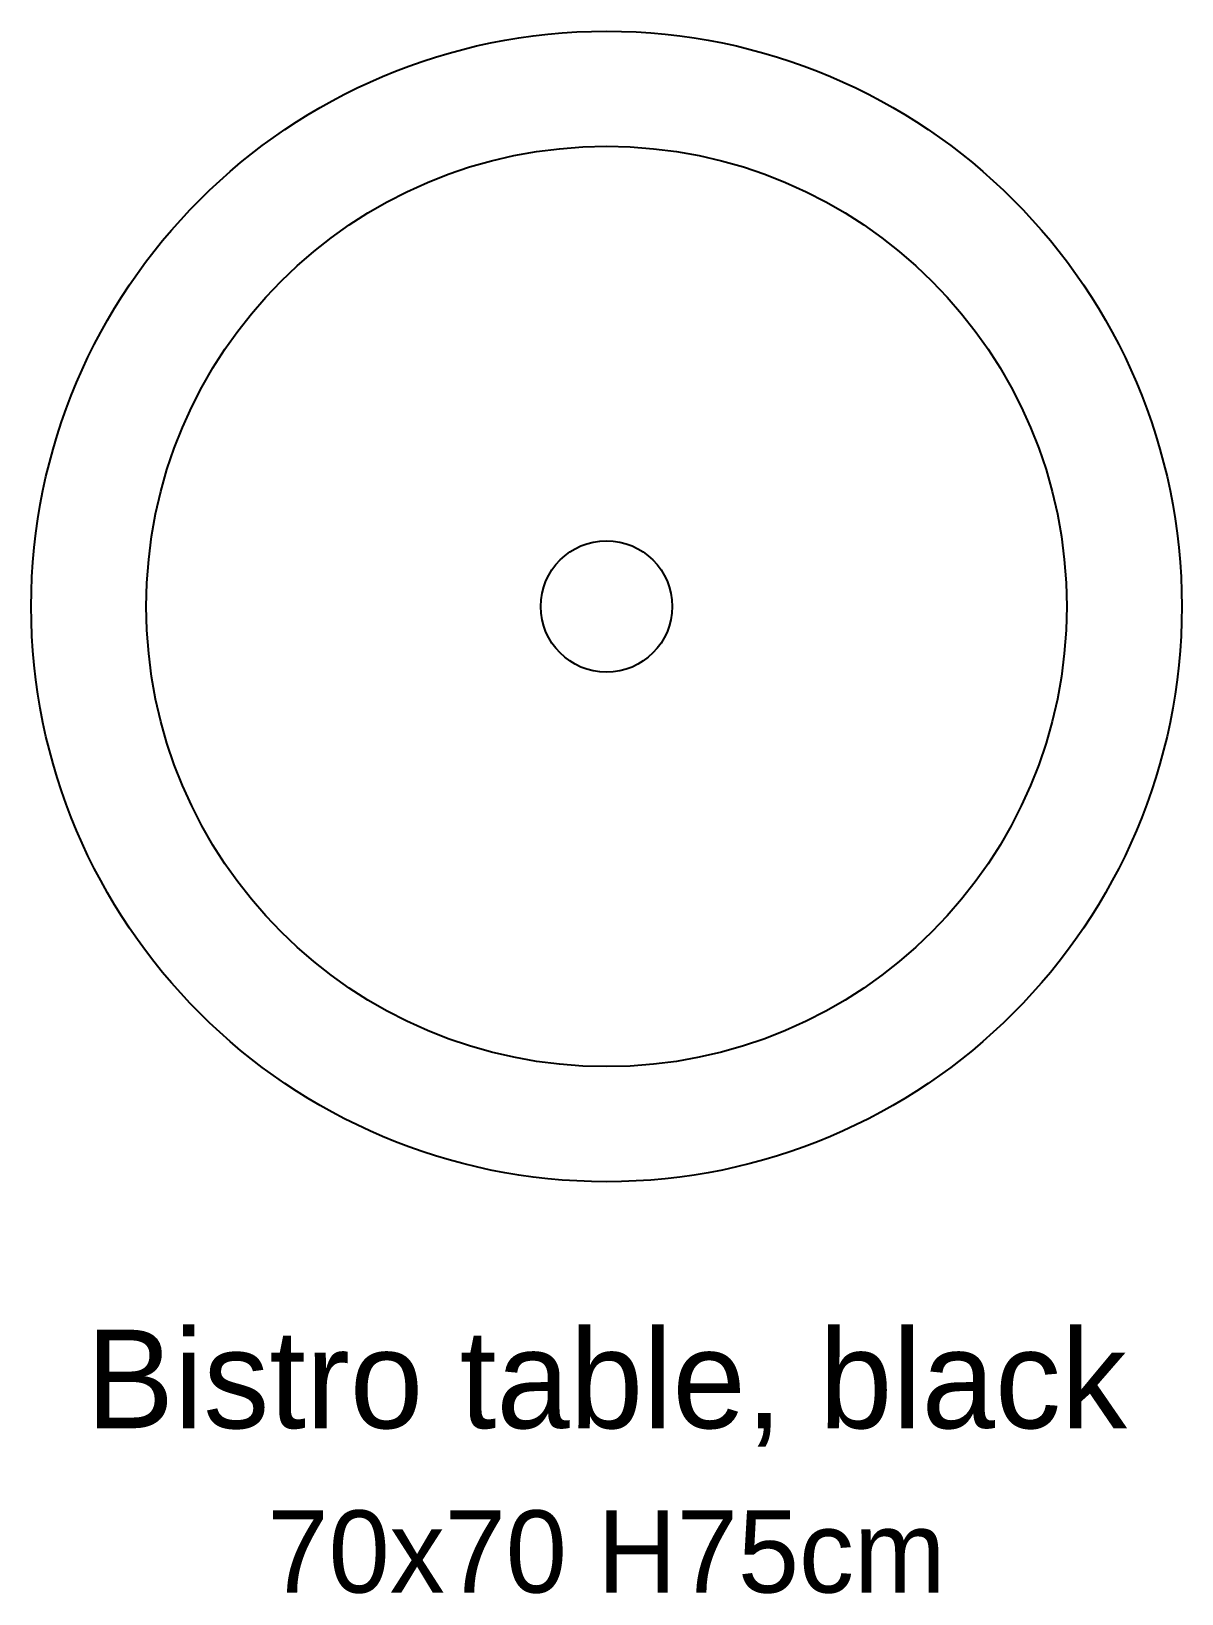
# Model space of a CAD drawing. Header units: centimetres. Extents: x -35 to 35, y -60.1 to 35.
import ezdxf
from ezdxf.enums import TextEntityAlignment as Align

# ---------------------------------------------------------------- set-up
doc = ezdxf.new("R2010")
doc.units = ezdxf.units.CM

# ---------------------------------------------------------------- blocks, each defined once
blk = doc.blocks.new('BISTRO_BLACK')
at = {"layer": 'FURN_BISTRO'}
for radius in [35, 28, 4]:
    blk.add_circle((0, 0), radius, dxfattribs=at)

msp = doc.modelspace()

# ---------------------------------------------------------------- block references
at = {"layer": 'FURN_BISTRO'}
msp.add_blockref('BISTRO_BLACK', (0, 0), dxfattribs=at)

# ---------------------------------------------------------------- texts
at = {"layer": 'LABELS'}
for s, height, p in [('Bistro table, black', 6, (0, -50)), ('70x70 H75cm', 5, (0, -60))]:
    msp.add_text(s, height=height, dxfattribs=at).set_placement(p, align=Align.CENTER)

doc.saveas('drawing.dxf')
